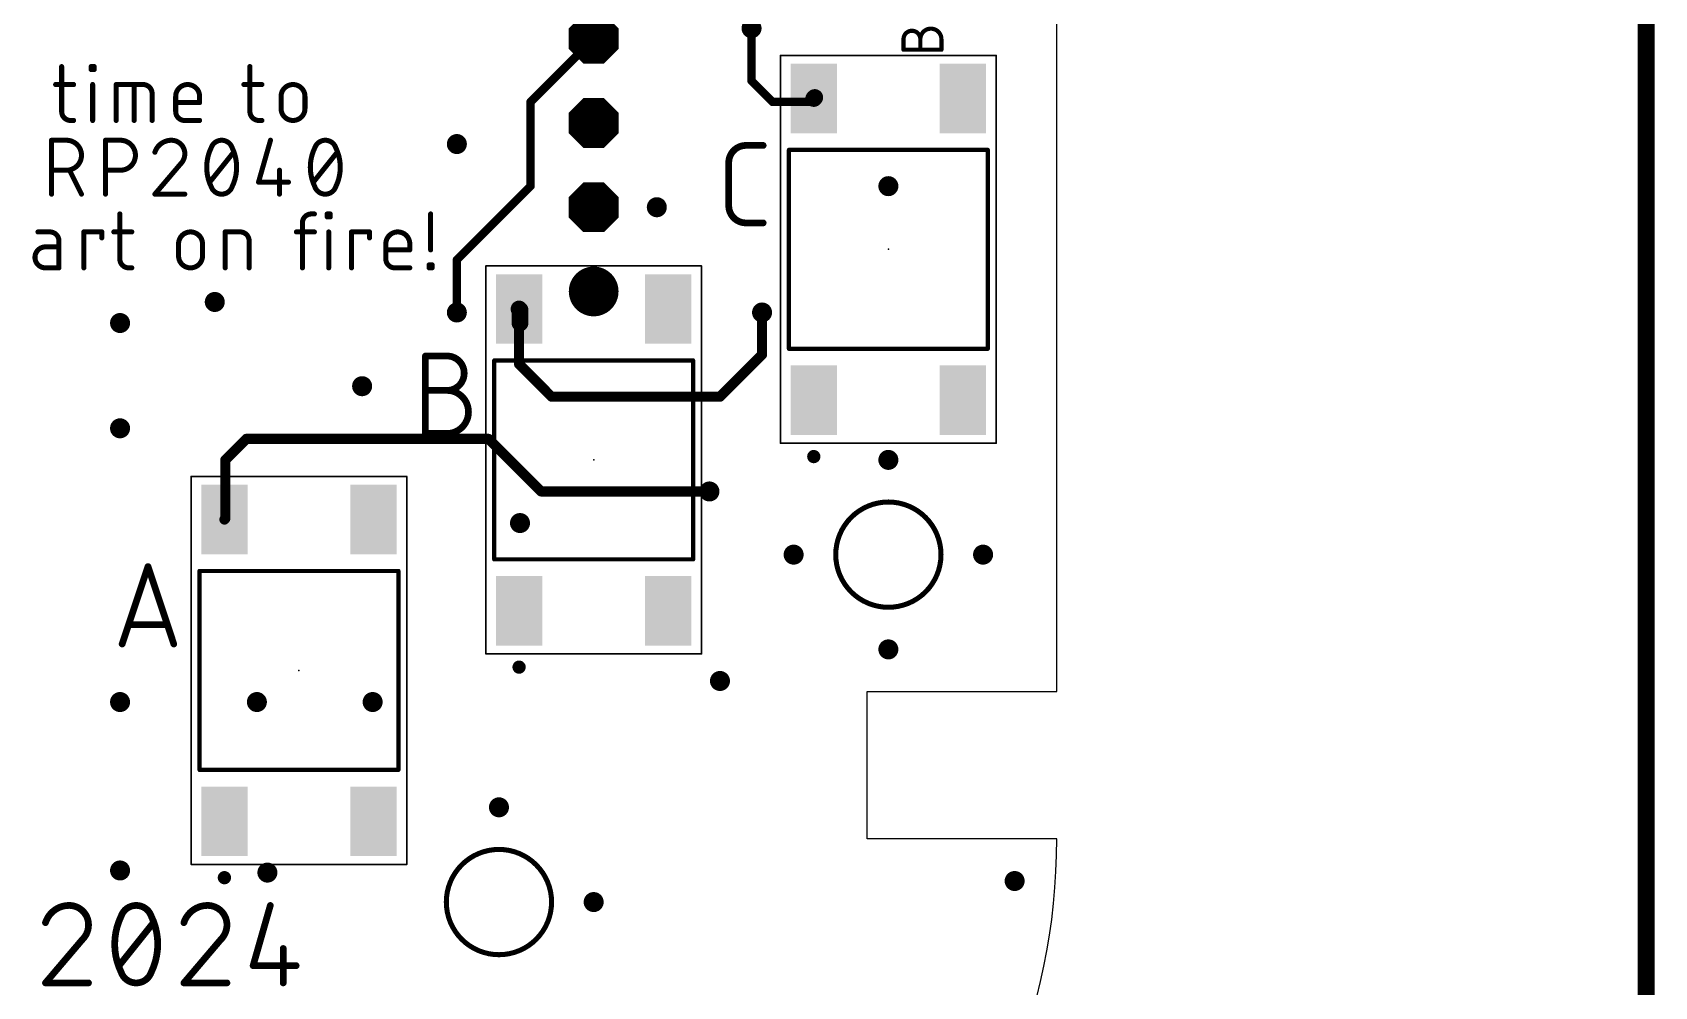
# Model space of a CAD drawing. Extents: x -1.91 to 1.91, y -2.61 to 1.61.
# Drawn here: x -0.017 to 1.91, y -1.625 to -0.492 of the extents above; entities that cross this region are included whole.
import ezdxf

# ---------------------------------------------------------------- set-up
doc = ezdxf.new("R2010")
doc.units = 0
for name, color, linetype in [('1', 22, 'CONTINUOUS'), ('17', 82, 'CONTINUOUS'), ('18', 82, 'CONTINUOUS'), ('20', 30, 'CONTINUOUS'), ('21', 253, 'CONTINUOUS'), ('23', 7, 'CONTINUOUS'), ('25', 253, 'CONTINUOUS'), ('39', 22, 'CONTINUOUS'), ('51', 253, 'CONTINUOUS')]:
    doc.layers.add(name, color=color, linetype=linetype)

# ---------------------------------------------------------------- blocks, each defined once
blk = doc.blocks.new('RECT')
blk.add_solid([(-0.5, -0.5), (0.5, -0.5), (-0.5, 0.5), (0.5, 0.5)])
blk = doc.blocks.new('OCTAGONP')
at = {"const_width": 0.5}
blk.add_lwpolyline([(-0.25, -0.103553), (-0.25, 0.103553), (-0.103553, 0.25), (0.103553, 0.25), (0.25, 0.103553), (0.25, -0.103553), (0.103553, -0.25), (-0.103553, -0.25), (-0.25, -0.103553), (-0.25, 0.103553)], dxfattribs=at)
blk = doc.blocks.new('ROUNDP')
at = {"const_width": 0.5}
blk.add_lwpolyline([(0, -0.25, 1), (0, 0.25, 1), (0, -0.25)], format="xyb", dxfattribs=at)
blk = doc.blocks.new('ROUNDV')
at = {"const_width": 0.5}
blk.add_lwpolyline([(0, -0.25, 1), (0, 0.25, 1), (0, -0.25)], format="xyb", dxfattribs=at)

msp = doc.modelspace()

# ---------------------------------------------------------------- linework, layer by layer
at = {"layer": '1'}
for points, const_width in [([(1.9, 1.6), (1.9, -2.5)], 0.02), ([(0.575, -0.575), (0.65, -0.5)], 0.01), ([(0.8375, -0.4875), (0.8375, -0.55)], 0.01), ([(0.8375, -0.55), (0.8625, -0.575)], 0.01), ([(0.575, -0.675), (0.575, -0.575)], 0.01), ([(0.8625, -0.575), (0.907283, -0.575)], 0.01), ([(0.9125, -0.569783), (0.911417, -0.570866)], 0.02), ([(0.907283, -0.575), (0.911417, -0.570866)], 0.01), ([(0.4875, -0.7625), (0.575, -0.675)], 0.01), ([(0.4875, -0.825), (0.4875, -0.7625)], 0.01), ([(0.5625, -0.821949), (0.561417, -0.820866)], 0.02), ([(0.5625, -0.8375), (0.5625, -0.821949)], 0.02), ([(0.561417, -0.820866), (0.561417, -0.886417)], 0.012), ([(0.85, -0.875), (0.85, -0.825)], 0.012), ([(0.561417, -0.886417), (0.6, -0.925)], 0.012), ([(0.8, -0.925), (0.85, -0.875)], 0.012), ([(0.6, -0.925), (0.8, -0.925)], 0.012), ([(0.2125, -1), (0.2375, -0.975)], 0.012), ([(0.525, -0.975), (0.2375, -0.975)], 0.012), ([(0.5875, -1.0375), (0.525, -0.975)], 0.012), ([(0.2125, -1), (0.2125, -1.069783)], 0.012), ([(0.7875, -1.0375), (0.5875, -1.0375)], 0.012), ([(0.2125, -1.069783), (0.211417, -1.070866)], 0.012)]:
    msp.add_lwpolyline(points, dxfattribs=dict(at, const_width=const_width))
for points, const_width in [([(0.651768, -0.501768, 1), (0.648232, -0.498232)], 0.005), ([(0.839268, -0.548232, 1), (0.835732, -0.551768)], 0.005), ([(0.835, -0.55, 1), (0.84, -0.55)], 0.005), ([(0.5775, -0.575, 1), (0.5725, -0.575)], 0.005), ([(0.573232, -0.573232, 1), (0.576768, -0.576768)], 0.005), ([(0.8625, -0.5725, 1), (0.8625, -0.5775)], 0.005), ([(0.860732, -0.576768, 1), (0.864268, -0.573232)], 0.005), ([(0.907882, -0.567331, 1), (0.914953, -0.574402)], 0.01), ([(0.905516, -0.573232, 1), (0.909051, -0.576768)], 0.005), ([(0.916036, -0.573319, 1), (0.908964, -0.566248)], 0.01), ([(0.907283, -0.5775, 1), (0.907283, -0.5725)], 0.005), ([(0.913185, -0.572634, 1), (0.90965, -0.569098)], 0.005), ([(0.5725, -0.675, 1), (0.5775, -0.675)], 0.005), ([(0.576768, -0.676768, 1), (0.573232, -0.673232)], 0.005), ([(0.49, -0.7625, 1), (0.485, -0.7625)], 0.005), ([(0.485732, -0.760732, 1), (0.489268, -0.764268)], 0.005), ([(0.485, -0.825, 1), (0.49, -0.825)], 0.005), ([(0.564953, -0.817331, 1), (0.557882, -0.824402)], 0.01), ([(0.5675, -0.821949, 1), (0.5575, -0.821949)], 0.01), ([(0.558964, -0.825484, 1), (0.566036, -0.818413)], 0.01), ([(0.564417, -0.820866, 1), (0.558417, -0.820866)], 0.006), ([(0.853, -0.825, 1), (0.847, -0.825)], 0.006), ([(0.5575, -0.8375, 1), (0.5675, -0.8375)], 0.01), ([(0.563539, -0.884296, 1), (0.559296, -0.888539)], 0.006), ([(0.558417, -0.886417, 1), (0.564417, -0.886417)], 0.006), ([(0.847, -0.875, 1), (0.853, -0.875)], 0.006), ([(0.852121, -0.877121, 1), (0.847879, -0.872879)], 0.006), ([(0.6, -0.922, 1), (0.6, -0.928)], 0.006), ([(0.597879, -0.927121, 1), (0.602121, -0.922879)], 0.006), ([(0.797879, -0.922879, 1), (0.802121, -0.927121)], 0.006), ([(0.8, -0.928, 1), (0.8, -0.922)], 0.006), ([(0.2375, -0.972, 1), (0.2375, -0.978)], 0.006), ([(0.239621, -0.977121, 1), (0.235379, -0.972879)], 0.006), ([(0.527121, -0.972879, 1), (0.522879, -0.977121)], 0.006), ([(0.525, -0.978, 1), (0.525, -0.972)], 0.006), ([(0.2155, -1, 1), (0.2095, -1)], 0.006), ([(0.210379, -0.997879, 1), (0.214621, -1.002121)], 0.006), ([(0.5875, -1.0345, 1), (0.5875, -1.0405)], 0.006), ([(0.585379, -1.039621, 1), (0.589621, -1.035379)], 0.006), ([(0.7875, -1.0405, 1), (0.7875, -1.0345)], 0.006), ([(0.209296, -1.068745, 1), (0.213539, -1.072987)], 0.006), ([(0.2095, -1.069783, 1), (0.2155, -1.069783)], 0.006), ([(0.214621, -1.071905, 1), (0.210379, -1.067662)], 0.006)]:
    msp.add_lwpolyline(points, format="xyb", dxfattribs=dict(at, const_width=const_width))
at = {"layer": '20'}
for p, q in [((1.2, -1.275), (1.2, -0.05)), ((0.975, -1.45), (0.975, -1.275)), ((0.975, -1.275), (1.2, -1.275)), ((1.2, -1.45), (0.975, -1.45))]:
    msp.add_line(p, q, dxfattribs=at)
at = {"layer": '20', "const_width": 0.006}
for points in [[(1, -1.175, 1), (1, -1.05, 1), (1, -1.175)], [(0.5375, -1.5875, 1), (0.5375, -1.4625, 1), (0.5375, -1.5875)]]:
    msp.add_lwpolyline(points, format="xyb", dxfattribs=at)
at = {"layer": '20'}
msp.add_arc((0.45, -1.45), 0.75, 270, 0, dxfattribs=at)
at = {"layer": '21'}
for points, const_width in [([(0.01812, -0.533), (0.01812, -0.586333)], 0.006), ([(0.053176, -0.536556), (0.053176, -0.533)], 0.006), ([(0.053176, -0.533), (0.056732, -0.533)], 0.006), ([(0.056732, -0.536556), (0.053176, -0.536556)], 0.006), ([(0.056732, -0.533), (0.056732, -0.536556)], 0.006), ([(0.241716, -0.533), (0.241716, -0.586333)], 0.006), ([(0.011009, -0.554333), (0.032342, -0.554333)], 0.006), ([(0.054954, -0.597), (0.054954, -0.554333)], 0.006), ([(0.082853, -0.597), (0.082853, -0.554333)], 0.006), ([(0.082853, -0.554333), (0.114853, -0.554333)], 0.006), ([(0.104186, -0.597), (0.104186, -0.554333)], 0.006), ([(0.234605, -0.554333), (0.255938, -0.554333)], 0.006), ([(0.12552, -0.565), (0.12552, -0.597)], 0.006), ([(0.153556, -0.586333), (0.153556, -0.568556)], 0.006), ([(0.182, -0.575667), (0.153556, -0.575667)], 0.006), ([(0.182, -0.568556), (0.182, -0.575667)], 0.006), ([(0.278687, -0.582778), (0.278687, -0.568556)], 0.006), ([(0.307132, -0.568556), (0.307132, -0.582778)], 0.006), ([(0.028786, -0.597), (0.032342, -0.597)], 0.006), ([(0.182, -0.597), (0.164222, -0.597)], 0.006), ([(0.252382, -0.597), (0.255938, -0.597)], 0.006), ([(0.006136, -0.6845), (0.006136, -0.6205)], 0.006), ([(0.006136, -0.6205), (0.023913, -0.6205)], 0.006), ([(0.070197, -0.6845), (0.070197, -0.6205)], 0.006), ([(0.070197, -0.6205), (0.087975, -0.6205)], 0.006), ([(0.193951, -0.670278), (0.222396, -0.634722)], 0.006), ([(0.266158, -0.6205), (0.251936, -0.670278)], 0.006), ([(0.317032, -0.670278), (0.345476, -0.634722)], 0.006), ([(1.11811, -0.63189), (0.88189, -0.63189)], 0.005), ([(0.88189, -0.63189), (0.88189, -0.86811)], 0.005), ([(1.11811, -0.86811), (1.11811, -0.63189)], 0.005), ([(0.023913, -0.656056), (0.006136, -0.656056)], 0.006), ([(0.041691, -0.6845), (0.027469, -0.656056)], 0.006), ([(0.087975, -0.656056), (0.070197, -0.656056)], 0.006), ([(0.159078, -0.648945), (0.128856, -0.6845)], 0.006), ([(0.276825, -0.656056), (0.276825, -0.6845)], 0.006), ([(0.251936, -0.670278), (0.287492, -0.670278)], 0.006), ([(0.128856, -0.6845), (0.164411, -0.6845)], 0.006), ([(0.087189, -0.708), (0.087189, -0.761333)], 0.006), ([(0.314738, -0.708), (0.318293, -0.708)], 0.006), ([(0.333534, -0.711556), (0.333534, -0.708)], 0.006), ([(0.333534, -0.708), (0.337089, -0.708)], 0.006), ([(0.337089, -0.711556), (0.333534, -0.711556)], 0.006), ([(0.337089, -0.708), (0.337089, -0.711556)], 0.006), ([(0.45634, -0.750667), (0.45634, -0.708)], 0.006), ([(0.00421, -0.729333), (-0.010012, -0.729333)], 0.006), ([(0.044493, -0.772), (0.044493, -0.729333)], 0.006), ([(0.044493, -0.729333), (0.065826, -0.729333)], 0.006), ([(0.065826, -0.729333), (0.065826, -0.736445)], 0.006), ([(0.080078, -0.729333), (0.101411, -0.729333)], 0.006), ([(0.212368, -0.772), (0.212368, -0.729333)], 0.006), ([(0.212368, -0.729333), (0.230146, -0.729333)], 0.006), ([(0.29696, -0.729333), (0.318293, -0.729333)], 0.006), ([(0.304071, -0.772), (0.304071, -0.718667)], 0.006), ([(0.335311, -0.772), (0.335311, -0.729333)], 0.006), ([(0.36245, -0.772), (0.36245, -0.729333)], 0.006), ([(0.36245, -0.729333), (0.383783, -0.729333)], 0.006), ([(0.383783, -0.729333), (0.383783, -0.736445)], 0.006), ([(0.014877, -0.747111), (-0.001123, -0.747111)], 0.006), ([(0.014877, -0.772), (0.014877, -0.74)], 0.006), ([(0.156982, -0.757778), (0.156982, -0.743556)], 0.006), ([(0.185427, -0.743556), (0.185427, -0.757778)], 0.006), ([(0.240813, -0.74), (0.240813, -0.772)], 0.006), ([(0.403143, -0.761333), (0.403143, -0.743556)], 0.006), ([(0.431587, -0.750667), (0.403143, -0.750667)], 0.006), ([(0.431587, -0.743556), (0.431587, -0.750667)], 0.006), ([(-0.001123, -0.772), (0.014877, -0.772)], 0.006), ([(0.097856, -0.772), (0.101411, -0.772)], 0.006), ([(0.431587, -0.772), (0.413809, -0.772)], 0.006), ([(0.454563, -0.772), (0.454563, -0.768445)], 0.006), ([(0.454563, -0.768445), (0.458118, -0.768445)], 0.006), ([(0.458118, -0.772), (0.454563, -0.772)], 0.006), ([(0.458118, -0.768445), (0.458118, -0.772)], 0.006), ([(0.88189, -0.86811), (1.11811, -0.86811)], 0.005), ([(0.76811, -0.88189), (0.53189, -0.88189)], 0.005), ([(0.53189, -0.88189), (0.53189, -1.11811)], 0.005), ([(0.76811, -1.11811), (0.76811, -0.88189)], 0.005), ([(0.53189, -1.11811), (0.76811, -1.11811)], 0.005), ([(0.41811, -1.13189), (0.18189, -1.13189)], 0.005), ([(0.18189, -1.13189), (0.18189, -1.36811)], 0.005), ([(0.41811, -1.36811), (0.41811, -1.13189)], 0.005), ([(0.18189, -1.36811), (0.41811, -1.36811)], 0.005), ([(0.265964, -1.529), (0.245519, -1.600556)], 0.008), ([(0.086231, -1.600556), (0.12712, -1.549445)], 0.008), ([(0.042364, -1.569889), (-0.00108, -1.621)], 0.008), ([(0.206764, -1.569889), (0.16332, -1.621)], 0.008), ([(0.281297, -1.580111), (0.281297, -1.621)], 0.008), ([(0.245519, -1.600556), (0.296631, -1.600556)], 0.008), ([(-0.00108, -1.621), (0.050031, -1.621)], 0.008), ([(0.16332, -1.621), (0.214431, -1.621)], 0.008)]:
    msp.add_lwpolyline(points, dxfattribs=dict(at, const_width=const_width))
for points, const_width in [([(0.01962, -0.533, 1), (0.01662, -0.533)], 0.003), ([(0.054676, -0.533, 1), (0.051676, -0.533)], 0.003), ([(0.053176, -0.5315, 1), (0.053176, -0.5345)], 0.003), ([(0.053176, -0.535056, 1), (0.053176, -0.538056)], 0.003), ([(0.051676, -0.536556, 1), (0.054676, -0.536556)], 0.003), ([(0.058232, -0.533, 1), (0.055232, -0.533)], 0.003), ([(0.055232, -0.536556, 1), (0.058232, -0.536556)], 0.003), ([(0.056732, -0.5345, 1), (0.056732, -0.5315)], 0.003), ([(0.056732, -0.538056, 1), (0.056732, -0.535056)], 0.003), ([(0.243216, -0.533, 1), (0.240216, -0.533)], 0.003), ([(0.011009, -0.552833, 1), (0.011009, -0.555833)], 0.003), ([(0.032342, -0.555833, 1), (0.032342, -0.552833)], 0.003), ([(0.056454, -0.554333, 1), (0.053454, -0.554333)], 0.003), ([(0.084353, -0.554333, 1), (0.081353, -0.554333)], 0.003), ([(0.082853, -0.552833, 1), (0.082853, -0.555833)], 0.003), ([(0.105686, -0.554333, 1), (0.102686, -0.554333)], 0.003), ([(0.12552, -0.565, 0.414214), (0.114853, -0.554333)], 0.006), ([(0.114853, -0.552833, 1), (0.114853, -0.555833)], 0.003), ([(0.114853, -0.555833, 1), (0.114853, -0.552833)], 0.003), ([(0.182, -0.568556, 1), (0.153556, -0.568556)], 0.006), ([(0.234605, -0.552833, 1), (0.234605, -0.555833)], 0.003), ([(0.255938, -0.555833, 1), (0.255938, -0.552833)], 0.003), ([(0.307132, -0.568556, 1), (0.278687, -0.568556)], 0.006), ([(0.12702, -0.565, 1), (0.12402, -0.565)], 0.003), ([(0.12402, -0.565, 1), (0.12702, -0.565)], 0.003), ([(0.155056, -0.568556, 1), (0.152056, -0.568556)], 0.003), ([(0.152056, -0.568556, 1), (0.155056, -0.568556)], 0.003), ([(0.153556, -0.574167, 1), (0.153556, -0.577167)], 0.003), ([(0.1835, -0.568556, 1), (0.1805, -0.568556)], 0.003), ([(0.1805, -0.568556, 1), (0.1835, -0.568556)], 0.003), ([(0.1805, -0.575667, 1), (0.1835, -0.575667)], 0.003), ([(0.182, -0.577167, 1), (0.182, -0.574167)], 0.003), ([(0.280187, -0.568556, 1), (0.277187, -0.568556)], 0.003), ([(0.277187, -0.568556, 1), (0.280187, -0.568556)], 0.003), ([(0.308632, -0.568556, 1), (0.305632, -0.568556)], 0.003), ([(0.305632, -0.568556, 1), (0.308632, -0.568556)], 0.003), ([(0.01812, -0.586333, 0.414214), (0.028786, -0.597)], 0.006), ([(0.01962, -0.586333, 1), (0.01662, -0.586333)], 0.003), ([(0.01662, -0.586333, 1), (0.01962, -0.586333)], 0.003), ([(0.028786, -0.5955, 1), (0.028786, -0.5985)], 0.003), ([(0.028786, -0.5985, 1), (0.028786, -0.5955)], 0.003), ([(0.032342, -0.5985, 1), (0.032342, -0.5955)], 0.003), ([(0.053454, -0.597, 1), (0.056454, -0.597)], 0.003), ([(0.081353, -0.597, 1), (0.084353, -0.597)], 0.003), ([(0.102686, -0.597, 1), (0.105686, -0.597)], 0.003), ([(0.12402, -0.597, 1), (0.12702, -0.597)], 0.003), ([(0.153556, -0.586333, 0.414214), (0.164222, -0.597)], 0.006), ([(0.155056, -0.586333, 1), (0.152056, -0.586333)], 0.003), ([(0.152056, -0.586333, 1), (0.155056, -0.586333)], 0.003), ([(0.164222, -0.5955, 1), (0.164222, -0.5985)], 0.003), ([(0.164222, -0.5985, 1), (0.164222, -0.5955)], 0.003), ([(0.182, -0.5985, 1), (0.182, -0.5955)], 0.003), ([(0.241716, -0.586333, 0.414214), (0.252382, -0.597)], 0.006), ([(0.243216, -0.586333, 1), (0.240216, -0.586333)], 0.003), ([(0.240216, -0.586333, 1), (0.243216, -0.586333)], 0.003), ([(0.252382, -0.5955, 1), (0.252382, -0.5985)], 0.003), ([(0.252382, -0.5985, 1), (0.252382, -0.5955)], 0.003), ([(0.255938, -0.5985, 1), (0.255938, -0.5955)], 0.003), ([(0.278687, -0.582778, 1), (0.307132, -0.582778)], 0.006), ([(0.280187, -0.582778, 1), (0.277187, -0.582778)], 0.003), ([(0.277187, -0.582778, 1), (0.280187, -0.582778)], 0.003), ([(0.308632, -0.582778, 1), (0.305632, -0.582778)], 0.003), ([(0.305632, -0.582778, 1), (0.308632, -0.582778)], 0.003), ([(0.007636, -0.6205, 1), (0.004636, -0.6205)], 0.003), ([(0.006136, -0.619, 1), (0.006136, -0.622)], 0.003), ([(0.023913, -0.656056, 1), (0.023913, -0.6205)], 0.006), ([(0.023913, -0.619, 1), (0.023913, -0.622)], 0.003), ([(0.023913, -0.622, 1), (0.023913, -0.619)], 0.003), ([(0.071697, -0.6205, 1), (0.068697, -0.6205)], 0.003), ([(0.070197, -0.619, 1), (0.070197, -0.622)], 0.003), ([(0.087975, -0.656056, 1), (0.087975, -0.6205)], 0.006), ([(0.087975, -0.619, 1), (0.087975, -0.622)], 0.003), ([(0.087975, -0.622, 1), (0.087975, -0.619)], 0.003), ([(0.148411, -0.6205, 0.325186), (0.128856, -0.634722)], 0.006), ([(0.127429, -0.63426, 1), (0.130283, -0.635184)], 0.003), ([(0.164411, -0.6365, 0.414214), (0.148411, -0.6205)], 0.006), ([(0.148411, -0.619, 1), (0.148411, -0.622)], 0.003), ([(0.148411, -0.622, 1), (0.148411, -0.619)], 0.003), ([(0.159078, -0.648945, 0.205256), (0.164411, -0.6365)], 0.006), ([(0.165911, -0.6365, 1), (0.162911, -0.6365)], 0.003), ([(0.162911, -0.6365, 1), (0.165911, -0.6365)], 0.003), ([(0.195729, -0.629389, 0.113887), (0.190396, -0.6525)], 0.006), ([(0.208174, -0.6205, 0.320468), (0.195729, -0.629389)], 0.006), ([(0.19431, -0.628902, 1), (0.197148, -0.629875)], 0.003), ([(0.197078, -0.630046, 1), (0.194381, -0.628732)], 0.003), ([(0.220618, -0.629389, 0.320467), (0.208174, -0.6205)], 0.006), ([(0.208174, -0.619, 1), (0.208174, -0.622)], 0.003), ([(0.208174, -0.622, 1), (0.208174, -0.619)], 0.003), ([(0.225951, -0.6525, 0.113887), (0.220618, -0.629389)], 0.006), ([(0.221966, -0.628732, 1), (0.21927, -0.630046)], 0.003), ([(0.219199, -0.629875, 1), (0.222037, -0.628902)], 0.003), ([(0.223567, -0.635659, 1), (0.221225, -0.633785)], 0.003), ([(0.267601, -0.620912, 1), (0.264716, -0.620088)], 0.003), ([(0.31881, -0.629389, 0.113887), (0.313476, -0.6525)], 0.006), ([(0.331254, -0.6205, 0.320468), (0.31881, -0.629389)], 0.006), ([(0.317391, -0.628902, 1), (0.320229, -0.629875)], 0.003), ([(0.320158, -0.630046, 1), (0.317461, -0.628732)], 0.003), ([(0.343698, -0.629389, 0.320467), (0.331254, -0.6205)], 0.006), ([(0.331254, -0.619, 1), (0.331254, -0.622)], 0.003), ([(0.331254, -0.622, 1), (0.331254, -0.619)], 0.003), ([(0.345047, -0.628732, 1), (0.34235, -0.630046)], 0.003), ([(0.349032, -0.6525, 0.113887), (0.343699, -0.629389)], 0.006), ([(0.34228, -0.629875, 1), (0.345117, -0.628902)], 0.003), ([(0.346648, -0.635659, 1), (0.344305, -0.633785)], 0.003), ([(0.88189, -0.63064, 1), (0.88189, -0.63314)], 0.0025), ([(0.88314, -0.63189, 1), (0.88064, -0.63189)], 0.0025), ([(1.11936, -0.63189, 1), (1.11686, -0.63189)], 0.0025), ([(1.11811, -0.63314, 1), (1.11811, -0.63064)], 0.0025), ([(0.006136, -0.654556, 1), (0.006136, -0.657556)], 0.003), ([(0.023913, -0.654556, 1), (0.023913, -0.657556)], 0.003), ([(0.023913, -0.657556, 1), (0.023913, -0.654556)], 0.003), ([(0.028811, -0.655385, 1), (0.026127, -0.656726)], 0.003), ([(0.070197, -0.654556, 1), (0.070197, -0.657556)], 0.003), ([(0.087975, -0.654556, 1), (0.087975, -0.657556)], 0.003), ([(0.087975, -0.657556, 1), (0.087975, -0.654556)], 0.003), ([(0.158043, -0.647858, 1), (0.160112, -0.650031)], 0.003), ([(0.160221, -0.649916, 1), (0.157935, -0.647973)], 0.003), ([(0.190396, -0.6525, 0.113887), (0.195729, -0.675611)], 0.006), ([(0.191896, -0.6525, 1), (0.188896, -0.6525)], 0.003), ([(0.188896, -0.6525, 1), (0.191896, -0.6525)], 0.003), ([(0.220618, -0.675611, 0.113887), (0.225951, -0.6525)], 0.006), ([(0.227451, -0.6525, 1), (0.224451, -0.6525)], 0.003), ([(0.224451, -0.6525, 1), (0.227451, -0.6525)], 0.003), ([(0.278325, -0.656056, 1), (0.275325, -0.656056)], 0.003), ([(0.313476, -0.6525, 0.113887), (0.31881, -0.675611)], 0.006), ([(0.314976, -0.6525, 1), (0.311976, -0.6525)], 0.003), ([(0.311976, -0.6525, 1), (0.314976, -0.6525)], 0.003), ([(0.343699, -0.675611, 0.113887), (0.349032, -0.6525)], 0.006), ([(0.350532, -0.6525, 1), (0.347532, -0.6525)], 0.003), ([(0.347532, -0.6525, 1), (0.350532, -0.6525)], 0.003), ([(0.19278, -0.669341, 1), (0.195123, -0.671215)], 0.003), ([(0.195729, -0.675611, 0.320463), (0.208174, -0.6845)], 0.006), ([(0.197148, -0.675125, 1), (0.19431, -0.676098)], 0.003), ([(0.194381, -0.676269, 1), (0.197078, -0.674954)], 0.003), ([(0.208174, -0.6845, 0.320462), (0.220618, -0.675611)], 0.006), ([(0.21927, -0.674954, 1), (0.221966, -0.676269)], 0.003), ([(0.222037, -0.676098, 1), (0.219199, -0.675125)], 0.003), ([(0.251936, -0.668778, 1), (0.251936, -0.671778)], 0.003), ([(0.250494, -0.669866, 1), (0.253378, -0.67069)], 0.003), ([(0.287492, -0.671778, 1), (0.287492, -0.668778)], 0.003), ([(0.315861, -0.669341, 1), (0.318203, -0.671215)], 0.003), ([(0.31881, -0.675611, 0.320463), (0.331254, -0.6845)], 0.006), ([(0.320229, -0.675125, 1), (0.317391, -0.676098)], 0.003), ([(0.317461, -0.676269, 1), (0.320158, -0.674954)], 0.003), ([(0.331254, -0.6845, 0.320462), (0.343699, -0.675611)], 0.006), ([(0.34235, -0.674954, 1), (0.345047, -0.676269)], 0.003), ([(0.345117, -0.676098, 1), (0.34228, -0.675125)], 0.003), ([(0.004636, -0.6845, 1), (0.007636, -0.6845)], 0.003), ([(0.040349, -0.685171, 1), (0.043033, -0.683829)], 0.003), ([(0.068697, -0.6845, 1), (0.071697, -0.6845)], 0.003), ([(0.128856, -0.683, 1), (0.128856, -0.686)], 0.003), ([(0.127713, -0.683529, 1), (0.129999, -0.685471)], 0.003), ([(0.164411, -0.686, 1), (0.164411, -0.683)], 0.003), ([(0.208174, -0.683, 1), (0.208174, -0.686)], 0.003), ([(0.208174, -0.686, 1), (0.208174, -0.683)], 0.003), ([(0.275325, -0.6845, 1), (0.278325, -0.6845)], 0.003), ([(0.331254, -0.683, 1), (0.331254, -0.686)], 0.003), ([(0.331254, -0.686, 1), (0.331254, -0.683)], 0.003), ([(0.088689, -0.708, 1), (0.085689, -0.708)], 0.003), ([(0.314738, -0.708, 0.414207), (0.304071, -0.718667)], 0.006), ([(0.314738, -0.7065, 1), (0.314738, -0.7095)], 0.003), ([(0.314738, -0.7095, 1), (0.314738, -0.7065)], 0.003), ([(0.318293, -0.7095, 1), (0.318293, -0.7065)], 0.003), ([(0.335034, -0.708, 1), (0.332034, -0.708)], 0.003), ([(0.333534, -0.7065, 1), (0.333534, -0.7095)], 0.003), ([(0.333534, -0.710056, 1), (0.333534, -0.713056)], 0.003), ([(0.332034, -0.711556, 1), (0.335034, -0.711556)], 0.003), ([(0.338589, -0.708, 1), (0.335589, -0.708)], 0.003), ([(0.335589, -0.711556, 1), (0.338589, -0.711556)], 0.003), ([(0.337089, -0.7095, 1), (0.337089, -0.7065)], 0.003), ([(0.337089, -0.713056, 1), (0.337089, -0.710056)], 0.003), ([(0.45784, -0.708, 1), (0.45484, -0.708)], 0.003), ([(-0.010012, -0.727833, 1), (-0.010012, -0.730833)], 0.003), ([(0.014877, -0.74, 0.414214), (0.00421, -0.729333)], 0.006), ([(0.00421, -0.727833, 1), (0.00421, -0.730833)], 0.003), ([(0.00421, -0.730833, 1), (0.00421, -0.727833)], 0.003), ([(0.045993, -0.729333, 1), (0.042993, -0.729333)], 0.003), ([(0.044493, -0.727833, 1), (0.044493, -0.730833)], 0.003), ([(0.067326, -0.729333, 1), (0.064326, -0.729333)], 0.003), ([(0.065826, -0.730833, 1), (0.065826, -0.727833)], 0.003), ([(0.080078, -0.727833, 1), (0.080078, -0.730833)], 0.003), ([(0.101411, -0.730833, 1), (0.101411, -0.727833)], 0.003), ([(0.185427, -0.743556, 1), (0.156982, -0.743556)], 0.006), ([(0.213868, -0.729333, 1), (0.210868, -0.729333)], 0.003), ([(0.212368, -0.727833, 1), (0.212368, -0.730833)], 0.003), ([(0.240813, -0.74, 0.41421), (0.230146, -0.729333)], 0.006), ([(0.230146, -0.727833, 1), (0.230146, -0.730833)], 0.003), ([(0.230146, -0.730833, 1), (0.230146, -0.727833)], 0.003), ([(0.29696, -0.727833, 1), (0.29696, -0.730833)], 0.003), ([(0.305571, -0.718667, 1), (0.302571, -0.718667)], 0.003), ([(0.302571, -0.718667, 1), (0.305571, -0.718667)], 0.003), ([(0.318293, -0.730833, 1), (0.318293, -0.727833)], 0.003), ([(0.336811, -0.729333, 1), (0.333811, -0.729333)], 0.003), ([(0.36395, -0.729333, 1), (0.36095, -0.729333)], 0.003), ([(0.36245, -0.727833, 1), (0.36245, -0.730833)], 0.003), ([(0.385283, -0.729333, 1), (0.382283, -0.729333)], 0.003), ([(0.383783, -0.730833, 1), (0.383783, -0.727833)], 0.003), ([(0.431587, -0.743556, 1), (0.403143, -0.743556)], 0.006), ([(-0.001123, -0.747111, 1), (-0.001123, -0.772)], 0.006), ([(-0.001123, -0.745611, 1), (-0.001123, -0.748611)], 0.003), ([(-0.001123, -0.748611, 1), (-0.001123, -0.745611)], 0.003), ([(0.016377, -0.74, 1), (0.013377, -0.74)], 0.003), ([(0.013377, -0.74, 1), (0.016377, -0.74)], 0.003), ([(0.014877, -0.748611, 1), (0.014877, -0.745611)], 0.003), ([(0.064326, -0.736445, 1), (0.067326, -0.736445)], 0.003), ([(0.158482, -0.743556, 1), (0.155482, -0.743556)], 0.003), ([(0.155482, -0.743556, 1), (0.158482, -0.743556)], 0.003), ([(0.186927, -0.743556, 1), (0.183927, -0.743556)], 0.003), ([(0.183927, -0.743556, 1), (0.186927, -0.743556)], 0.003), ([(0.242313, -0.74, 1), (0.239313, -0.74)], 0.003), ([(0.239313, -0.74, 1), (0.242313, -0.74)], 0.003), ([(0.382283, -0.736445, 1), (0.385283, -0.736445)], 0.003), ([(0.404643, -0.743556, 1), (0.401643, -0.743556)], 0.003), ([(0.401643, -0.743556, 1), (0.404643, -0.743556)], 0.003), ([(0.403143, -0.749167, 1), (0.403143, -0.752167)], 0.003), ([(0.433087, -0.743556, 1), (0.430087, -0.743556)], 0.003), ([(0.430087, -0.743556, 1), (0.433087, -0.743556)], 0.003), ([(0.430087, -0.750667, 1), (0.433087, -0.750667)], 0.003), ([(0.431587, -0.752167, 1), (0.431587, -0.749167)], 0.003), ([(0.45484, -0.750667, 1), (0.45784, -0.750667)], 0.003), ([(-0.001123, -0.7705, 1), (-0.001123, -0.7735)], 0.003), ([(-0.001123, -0.7735, 1), (-0.001123, -0.7705)], 0.003), ([(0.013377, -0.772, 1), (0.016377, -0.772)], 0.003), ([(0.014877, -0.7735, 1), (0.014877, -0.7705)], 0.003), ([(0.042993, -0.772, 1), (0.045993, -0.772)], 0.003), ([(0.087189, -0.761333, 0.414214), (0.097856, -0.772)], 0.006), ([(0.088689, -0.761333, 1), (0.085689, -0.761333)], 0.003), ([(0.085689, -0.761333, 1), (0.088689, -0.761333)], 0.003), ([(0.097856, -0.7705, 1), (0.097856, -0.7735)], 0.003), ([(0.097856, -0.7735, 1), (0.097856, -0.7705)], 0.003), ([(0.101411, -0.7735, 1), (0.101411, -0.7705)], 0.003), ([(0.156982, -0.757778, 1), (0.185427, -0.757778)], 0.006), ([(0.158482, -0.757778, 1), (0.155482, -0.757778)], 0.003), ([(0.155482, -0.757778, 1), (0.158482, -0.757778)], 0.003), ([(0.186927, -0.757778, 1), (0.183927, -0.757778)], 0.003), ([(0.183927, -0.757778, 1), (0.186927, -0.757778)], 0.003), ([(0.210868, -0.772, 1), (0.213868, -0.772)], 0.003), ([(0.239313, -0.772, 1), (0.242313, -0.772)], 0.003), ([(0.302571, -0.772, 1), (0.305571, -0.772)], 0.003), ([(0.333811, -0.772, 1), (0.336811, -0.772)], 0.003), ([(0.36095, -0.772, 1), (0.36395, -0.772)], 0.003), ([(0.403143, -0.761333, 0.414214), (0.413809, -0.772)], 0.006), ([(0.404643, -0.761333, 1), (0.401643, -0.761333)], 0.003), ([(0.401643, -0.761333, 1), (0.404643, -0.761333)], 0.003), ([(0.413809, -0.7705, 1), (0.413809, -0.7735)], 0.003), ([(0.413809, -0.7735, 1), (0.413809, -0.7705)], 0.003), ([(0.431587, -0.7735, 1), (0.431587, -0.7705)], 0.003), ([(0.456063, -0.768445, 1), (0.453063, -0.768445)], 0.003), ([(0.454563, -0.766945, 1), (0.454563, -0.769945)], 0.003), ([(0.454563, -0.7705, 1), (0.454563, -0.7735)], 0.003), ([(0.453063, -0.772, 1), (0.456063, -0.772)], 0.003), ([(0.459618, -0.768445, 1), (0.456618, -0.768445)], 0.003), ([(0.456618, -0.772, 1), (0.459618, -0.772)], 0.003), ([(0.458118, -0.769945, 1), (0.458118, -0.766945)], 0.003), ([(0.458118, -0.7735, 1), (0.458118, -0.7705)], 0.003), ([(0.88189, -0.86686, 1), (0.88189, -0.86936)], 0.0025), ([(0.88064, -0.86811, 1), (0.88314, -0.86811)], 0.0025), ([(1.11686, -0.86811, 1), (1.11936, -0.86811)], 0.0025), ([(1.11811, -0.86936, 1), (1.11811, -0.86686)], 0.0025), ([(0.53189, -0.88064, 1), (0.53189, -0.88314)], 0.0025), ([(0.53314, -0.88189, 1), (0.53064, -0.88189)], 0.0025), ([(0.76936, -0.88189, 1), (0.76686, -0.88189)], 0.0025), ([(0.76811, -0.88314, 1), (0.76811, -0.88064)], 0.0025), ([(0.911417, -1, 1), (0.911417, -0.992126, 1), (0.911417, -1)], 0.007874), ([(0.53189, -1.11686, 1), (0.53189, -1.11936)], 0.0025), ([(0.53064, -1.11811, 1), (0.53314, -1.11811)], 0.0025), ([(0.76686, -1.11811, 1), (0.76936, -1.11811)], 0.0025), ([(0.76811, -1.11936, 1), (0.76811, -1.11686)], 0.0025), ([(0.18189, -1.13064, 1), (0.18189, -1.13314)], 0.0025), ([(0.18314, -1.13189, 1), (0.18064, -1.13189)], 0.0025), ([(0.41936, -1.13189, 1), (0.41686, -1.13189)], 0.0025), ([(0.41811, -1.13314, 1), (0.41811, -1.13064)], 0.0025), ([(0.561417, -1.25, 1), (0.561417, -1.242126, 1), (0.561417, -1.25)], 0.007874), ([(0.18189, -1.36686, 1), (0.18189, -1.36936)], 0.0025), ([(0.18064, -1.36811, 1), (0.18314, -1.36811)], 0.0025), ([(0.41686, -1.36811, 1), (0.41936, -1.36811)], 0.0025), ([(0.41811, -1.36936, 1), (0.41811, -1.36686)], 0.0025), ([(0.211417, -1.5, 1), (0.211417, -1.492126, 1), (0.211417, -1.5)], 0.007874), ([(0.027031, -1.529, 0.325185), (-0.00108, -1.549445)], 0.008), ([(0.050031, -1.552, 0.414214), (0.027031, -1.529)], 0.008), ([(0.027031, -1.527, 1), (0.027031, -1.531)], 0.004), ([(0.027031, -1.531, 1), (0.027031, -1.527)], 0.004), ([(0.088786, -1.541778, 0.113887), (0.08112, -1.575)], 0.008), ([(0.106675, -1.529, 0.320465), (0.088786, -1.541778)], 0.008), ([(0.086894, -1.541129, 1), (0.090678, -1.542426)], 0.004), ([(0.090584, -1.542654, 1), (0.086988, -1.540901)], 0.004), ([(0.124564, -1.541778, 0.320466), (0.106675, -1.529)], 0.008), ([(0.106675, -1.527, 1), (0.106675, -1.531)], 0.004), ([(0.106675, -1.531, 1), (0.106675, -1.527)], 0.004), ([(0.126362, -1.540901, 1), (0.122766, -1.542654)], 0.004), ([(0.132231, -1.575, 0.113889), (0.124564, -1.541778)], 0.008), ([(0.122672, -1.542426, 1), (0.126456, -1.541129)], 0.004), ([(0.191431, -1.529, 0.325185), (0.16332, -1.549445)], 0.008), ([(0.214431, -1.552, 0.414214), (0.191431, -1.529)], 0.008), ([(0.191431, -1.527, 1), (0.191431, -1.531)], 0.004), ([(0.191431, -1.531, 1), (0.191431, -1.527)], 0.004), ([(0.267887, -1.529549, 1), (0.264041, -1.528451)], 0.004), ([(-0.002983, -1.548828, 1), (0.000822, -1.550061)], 0.004), ([(0.042364, -1.569889, 0.205259), (0.050031, -1.552)], 0.008), ([(0.052031, -1.552, 1), (0.048031, -1.552)], 0.004), ([(0.048031, -1.552, 1), (0.052031, -1.552)], 0.004), ([(0.128681, -1.550694, 1), (0.125558, -1.548195)], 0.004), ([(0.161417, -1.548828, 1), (0.165222, -1.550061)], 0.004), ([(0.206764, -1.569889, 0.205259), (0.214431, -1.552)], 0.008), ([(0.216431, -1.552, 1), (0.212431, -1.552)], 0.004), ([(0.212431, -1.552, 1), (0.216431, -1.552)], 0.004), ([(0.040985, -1.568441, 1), (0.043743, -1.571337)], 0.004), ([(0.043888, -1.571184, 1), (0.04084, -1.568594)], 0.004), ([(0.08112, -1.575, 0.113887), (0.088786, -1.608222)], 0.008), ([(0.08312, -1.575, 1), (0.07912, -1.575)], 0.004), ([(0.07912, -1.575, 1), (0.08312, -1.575)], 0.004), ([(0.124564, -1.608222, 0.113889), (0.132231, -1.575)], 0.008), ([(0.134231, -1.575, 1), (0.130231, -1.575)], 0.004), ([(0.130231, -1.575, 1), (0.134231, -1.575)], 0.004), ([(0.205385, -1.568441, 1), (0.208143, -1.571337)], 0.004), ([(0.208288, -1.571184, 1), (0.20524, -1.568594)], 0.004), ([(0.283297, -1.580111, 1), (0.279297, -1.580111)], 0.004), ([(0.084669, -1.599306, 1), (0.087792, -1.601805)], 0.004), ([(0.245519, -1.598556, 1), (0.245519, -1.602556)], 0.004), ([(0.243596, -1.600006, 1), (0.247442, -1.601105)], 0.004), ([(0.296631, -1.602556, 1), (0.296631, -1.598556)], 0.004), ([(-0.00108, -1.619, 1), (-0.00108, -1.623)], 0.004), ([(-0.002604, -1.619705, 1), (0.000444, -1.622295)], 0.004), ([(0.050031, -1.623, 1), (0.050031, -1.619)], 0.004), ([(0.088786, -1.608222, 0.320461), (0.106675, -1.621)], 0.008), ([(0.090678, -1.607574, 1), (0.086894, -1.608871)], 0.004), ([(0.086988, -1.609099, 1), (0.090584, -1.607346)], 0.004), ([(0.106675, -1.621, 0.320463), (0.124564, -1.608222)], 0.008), ([(0.106675, -1.619, 1), (0.106675, -1.623)], 0.004), ([(0.106675, -1.623, 1), (0.106675, -1.619)], 0.004), ([(0.122766, -1.607346, 1), (0.126362, -1.609099)], 0.004), ([(0.126456, -1.608871, 1), (0.122672, -1.607574)], 0.004), ([(0.16332, -1.619, 1), (0.16332, -1.623)], 0.004), ([(0.161796, -1.619705, 1), (0.164843, -1.622295)], 0.004), ([(0.214431, -1.623, 1), (0.214431, -1.619)], 0.004), ([(0.279297, -1.621, 1), (0.283297, -1.621)], 0.004)]:
    msp.add_lwpolyline(points, format="xyb", dxfattribs=dict(at, const_width=const_width))
at = {"layer": '23'}
for p in [(1, -0.75), (0.65, -1), (0.3, -1.25)]:
    msp.add_point(p, dxfattribs=at)
at = {"layer": '25'}
for points, const_width in [([(1.038, -0.5005, 1), (1.018, -0.5005)], 0.005), ([(1.01925, -0.5005, 1), (1.01675, -0.5005)], 0.0025), ([(1.01675, -0.5005, 1), (1.01925, -0.5005)], 0.0025), ([(1.063, -0.5005, 1), (1.038, -0.5005)], 0.005), ([(1.03925, -0.5005, 1), (1.03675, -0.5005)], 0.0025), ([(1.03675, -0.5005, 1), (1.03925, -0.5005)], 0.0025), ([(1.03675, -0.5005, 1), (1.03925, -0.5005)], 0.0025), ([(1.06425, -0.5005, 1), (1.06175, -0.5005)], 0.0025), ([(1.06175, -0.5005, 1), (1.06425, -0.5005)], 0.0025), ([(1.018, -0.51175, 1), (1.018, -0.51425)], 0.0025), ([(1.01675, -0.513, 1), (1.01925, -0.513)], 0.0025), ([(1.03675, -0.513, 1), (1.03925, -0.513)], 0.0025), ([(1.06175, -0.513, 1), (1.06425, -0.513)], 0.0025), ([(1.063, -0.51425, 1), (1.063, -0.51175)], 0.0025), ([(0.830871, -0.626638, 0.41421), (0.810426, -0.647082)], 0.008), ([(0.830871, -0.624638, 1), (0.830871, -0.628638)], 0.004), ([(0.830871, -0.628638, 1), (0.830871, -0.624638)], 0.004), ([(0.851315, -0.628638, 1), (0.851315, -0.624638)], 0.004), ([(0.812426, -0.647082, 1), (0.808426, -0.647082)], 0.004), ([(0.808426, -0.647082, 1), (0.812426, -0.647082)], 0.004), ([(0.810426, -0.698193, 0.414214), (0.830871, -0.718638)], 0.008), ([(0.812426, -0.698193, 1), (0.808426, -0.698193)], 0.004), ([(0.808426, -0.698193, 1), (0.812426, -0.698193)], 0.004), ([(0.830871, -0.716638, 1), (0.830871, -0.720638)], 0.004), ([(0.830871, -0.720638, 1), (0.830871, -0.716638)], 0.004), ([(0.851315, -0.720638, 1), (0.851315, -0.716638)], 0.004), ([(0.452204, -0.876638, 1), (0.448204, -0.876638)], 0.004), ([(0.450204, -0.874638, 1), (0.450204, -0.878638)], 0.004), ([(0.475759, -0.917527, 1), (0.475759, -0.876638)], 0.008), ([(0.475759, -0.874638, 1), (0.475759, -0.878638)], 0.004), ([(0.475759, -0.878638, 1), (0.475759, -0.874638)], 0.004), ([(0.450204, -0.915527, 1), (0.450204, -0.919527)], 0.004), ([(0.475759, -0.968638, 1), (0.475759, -0.917527)], 0.008), ([(0.475759, -0.915527, 1), (0.475759, -0.919527)], 0.004), ([(0.475759, -0.915527, 1), (0.475759, -0.919527)], 0.004), ([(0.475759, -0.919527, 1), (0.475759, -0.915527)], 0.004), ([(0.450204, -0.966638, 1), (0.450204, -0.970638)], 0.004), ([(0.448204, -0.968638, 1), (0.452204, -0.968638)], 0.004), ([(0.475759, -0.966638, 1), (0.475759, -0.970638)], 0.004), ([(0.475759, -0.970638, 1), (0.475759, -0.966638)], 0.004), ([(0.122546, -1.126005, 1), (0.118751, -1.12727)], 0.004), ([(0.122546, -1.12727, 1), (0.118751, -1.126005)], 0.004), ([(0.097648, -1.193638, 1), (0.097648, -1.197638)], 0.004), ([(0.143648, -1.197638, 1), (0.143648, -1.193638)], 0.004), ([(0.088084, -1.218005, 1), (0.091879, -1.21927)], 0.004), ([(0.149418, -1.21927, 1), (0.153212, -1.218005)], 0.004)]:
    msp.add_lwpolyline(points, format="xyb", dxfattribs=dict(at, const_width=const_width))
for points, const_width in [([(1.018, -0.513), (1.018, -0.5005)], 0.005), ([(1.038, -0.513), (1.038, -0.5005)], 0.005), ([(1.063, -0.5005), (1.063, -0.513)], 0.005), ([(1.063, -0.513), (1.018, -0.513)], 0.005), ([(0.830871, -0.626638), (0.851315, -0.626638)], 0.008), ([(0.810426, -0.698193), (0.810426, -0.647082)], 0.008), ([(0.851315, -0.718638), (0.830871, -0.718638)], 0.008), ([(0.450204, -0.968638), (0.450204, -0.876638)], 0.008), ([(0.450204, -0.876638), (0.475759, -0.876638)], 0.008), ([(0.450204, -0.917527), (0.475759, -0.917527)], 0.008), ([(0.475759, -0.968638), (0.450204, -0.968638)], 0.008), ([(0.089982, -1.218638), (0.120648, -1.126638)], 0.008), ([(0.120648, -1.126638), (0.151315, -1.218638)], 0.008), ([(0.143648, -1.195638), (0.097648, -1.195638)], 0.008)]:
    msp.add_lwpolyline(points, dxfattribs=dict(at, const_width=const_width))
at = {"layer": '39', "const_width": 0.001969}
for points in [[(1.127953, -0.519685), (0.872047, -0.519685)], [(0.872047, -0.519685), (0.872047, -0.980315)], [(1.127953, -0.980315), (1.127953, -0.519685)], [(0.777953, -0.769685), (0.522047, -0.769685)], [(0.522047, -0.769685), (0.522047, -1.230315)], [(0.777953, -1.230315), (0.777953, -0.769685)], [(0.872047, -0.980315), (1.127953, -0.980315)], [(0.427953, -1.019685), (0.172047, -1.019685)], [(0.172047, -1.019685), (0.172047, -1.480315)], [(0.427953, -1.480315), (0.427953, -1.019685)], [(0.522047, -1.230315), (0.777953, -1.230315)], [(0.172047, -1.480315), (0.427953, -1.480315)]]:
    msp.add_lwpolyline(points, dxfattribs=at)
at = {"layer": '39', "const_width": 0.000984}
for points in [[(0.872047, -0.519193, 1), (0.872047, -0.520177)], [(0.872539, -0.519685, 1), (0.871555, -0.519685)], [(1.128445, -0.519685, 1), (1.127461, -0.519685)], [(1.127953, -0.520177, 1), (1.127953, -0.519193)], [(0.522047, -0.769193, 1), (0.522047, -0.770177)], [(0.522539, -0.769685, 1), (0.521555, -0.769685)], [(0.778445, -0.769685, 1), (0.777461, -0.769685)], [(0.777953, -0.770177, 1), (0.777953, -0.769193)], [(0.872047, -0.979823, 1), (0.872047, -0.980807)], [(0.871555, -0.980315, 1), (0.872539, -0.980315)], [(1.127461, -0.980315, 1), (1.128445, -0.980315)], [(1.127953, -0.980807, 1), (1.127953, -0.979823)], [(0.172047, -1.019193, 1), (0.172047, -1.020177)], [(0.172539, -1.019685, 1), (0.171555, -1.019685)], [(0.428445, -1.019685, 1), (0.427461, -1.019685)], [(0.427953, -1.020177, 1), (0.427953, -1.019193)], [(0.522047, -1.229823, 1), (0.522047, -1.230807)], [(0.521555, -1.230315, 1), (0.522539, -1.230315)], [(0.777461, -1.230315, 1), (0.778445, -1.230315)], [(0.777953, -1.230807, 1), (0.777953, -1.229823)], [(0.172047, -1.479823, 1), (0.172047, -1.480807)], [(0.171555, -1.480315, 1), (0.172539, -1.480315)], [(0.427461, -1.480315, 1), (0.428445, -1.480315)], [(0.427953, -1.480807, 1), (0.427953, -1.479823)]]:
    msp.add_lwpolyline(points, format="xyb", dxfattribs=at)
at = {"layer": '51', "const_width": 0.005}
for points in [[(1.11811, -0.63189), (0.88189, -0.63189)], [(0.88189, -0.63189), (0.88189, -0.86811)], [(1.11811, -0.86811), (1.11811, -0.63189)], [(0.88189, -0.86811), (1.11811, -0.86811)], [(0.76811, -0.88189), (0.53189, -0.88189)], [(0.53189, -0.88189), (0.53189, -1.11811)], [(0.76811, -1.11811), (0.76811, -0.88189)], [(0.53189, -1.11811), (0.76811, -1.11811)], [(0.41811, -1.13189), (0.18189, -1.13189)], [(0.18189, -1.13189), (0.18189, -1.36811)], [(0.41811, -1.36811), (0.41811, -1.13189)], [(0.18189, -1.36811), (0.41811, -1.36811)]]:
    msp.add_lwpolyline(points, dxfattribs=at)
at = {"layer": '51'}
for points, const_width in [([(0.88189, -0.63064, 1), (0.88189, -0.63314)], 0.0025), ([(0.88314, -0.63189, 1), (0.88064, -0.63189)], 0.0025), ([(1.11936, -0.63189, 1), (1.11686, -0.63189)], 0.0025), ([(1.11811, -0.63314, 1), (1.11811, -0.63064)], 0.0025), ([(0.88189, -0.86686, 1), (0.88189, -0.86936)], 0.0025), ([(0.88064, -0.86811, 1), (0.88314, -0.86811)], 0.0025), ([(1.11686, -0.86811, 1), (1.11936, -0.86811)], 0.0025), ([(1.11811, -0.86936, 1), (1.11811, -0.86686)], 0.0025), ([(0.53189, -0.88064, 1), (0.53189, -0.88314)], 0.0025), ([(0.53314, -0.88189, 1), (0.53064, -0.88189)], 0.0025), ([(0.76936, -0.88189, 1), (0.76686, -0.88189)], 0.0025), ([(0.76811, -0.88314, 1), (0.76811, -0.88064)], 0.0025), ([(0.911417, -1, 1), (0.911417, -0.992126, 1), (0.911417, -1)], 0.007874), ([(0.53189, -1.11686, 1), (0.53189, -1.11936)], 0.0025), ([(0.53064, -1.11811, 1), (0.53314, -1.11811)], 0.0025), ([(0.76686, -1.11811, 1), (0.76936, -1.11811)], 0.0025), ([(0.76811, -1.11936, 1), (0.76811, -1.11686)], 0.0025), ([(0.18189, -1.13064, 1), (0.18189, -1.13314)], 0.0025), ([(0.18314, -1.13189, 1), (0.18064, -1.13189)], 0.0025), ([(0.41936, -1.13189, 1), (0.41686, -1.13189)], 0.0025), ([(0.41811, -1.13314, 1), (0.41811, -1.13064)], 0.0025), ([(0.561417, -1.25, 1), (0.561417, -1.242126, 1), (0.561417, -1.25)], 0.007874), ([(0.18189, -1.36686, 1), (0.18189, -1.36936)], 0.0025), ([(0.18064, -1.36811, 1), (0.18314, -1.36811)], 0.0025), ([(0.41686, -1.36811, 1), (0.41936, -1.36811)], 0.0025), ([(0.41811, -1.36936, 1), (0.41811, -1.36686)], 0.0025), ([(0.211417, -1.5, 1), (0.211417, -1.492126, 1), (0.211417, -1.5)], 0.007874)]:
    msp.add_lwpolyline(points, format="xyb", dxfattribs=dict(at, const_width=const_width))

# ---------------------------------------------------------------- block references
at = {"layer": '1', "xscale": 0.082677, "yscale": 0.055118, "rotation": 90}
for p in [(0.911417, -0.570866), (1.088583, -0.570866), (0.561417, -0.820866), (0.738583, -0.820866), (0.911417, -0.929134), (1.088583, -0.929134), (0.211417, -1.070866), (0.388583, -1.070866), (0.561417, -1.179134), (0.738583, -1.179134), (0.211417, -1.429134), (0.388583, -1.429134)]:
    msp.add_blockref('RECT', p, dxfattribs=at)
at = {"layer": '17', "xscale": 0.059055, "yscale": 0.059055, "rotation": 270}
for name, p in [('OCTAGONP', (0.65, -0.5)), ('OCTAGONP', (0.65, -0.6)), ('OCTAGONP', (0.65, -0.7)), ('ROUNDP', (0.65, -0.8))]:
    msp.add_blockref(name, p, dxfattribs=at)
at = {"layer": '18', "xscale": 0.02378, "yscale": 0.02378}
for p in [(0.8375, -0.4875), (0.4875, -0.625), (1, -0.675), (0.725, -0.7), (0.2, -0.8125), (0.0875, -0.8375), (0.4875, -0.825), (0.85, -0.825), (0.375, -0.9125), (0.0875, -0.9625), (1, -1), (0.7875, -1.0375), (0.5625, -1.075), (0.8875, -1.1125), (1.1125, -1.1125), (1, -1.225), (0.8, -1.2625), (0.0875, -1.2875), (0.25, -1.2875), (0.3875, -1.2875), (0.5375, -1.4125), (0.0875, -1.4875), (0.2625, -1.49), (1.15, -1.5), (0.65, -1.525)]:
    msp.add_blockref('ROUNDV', p, dxfattribs=at)

doc.saveas('drawing.dxf')
